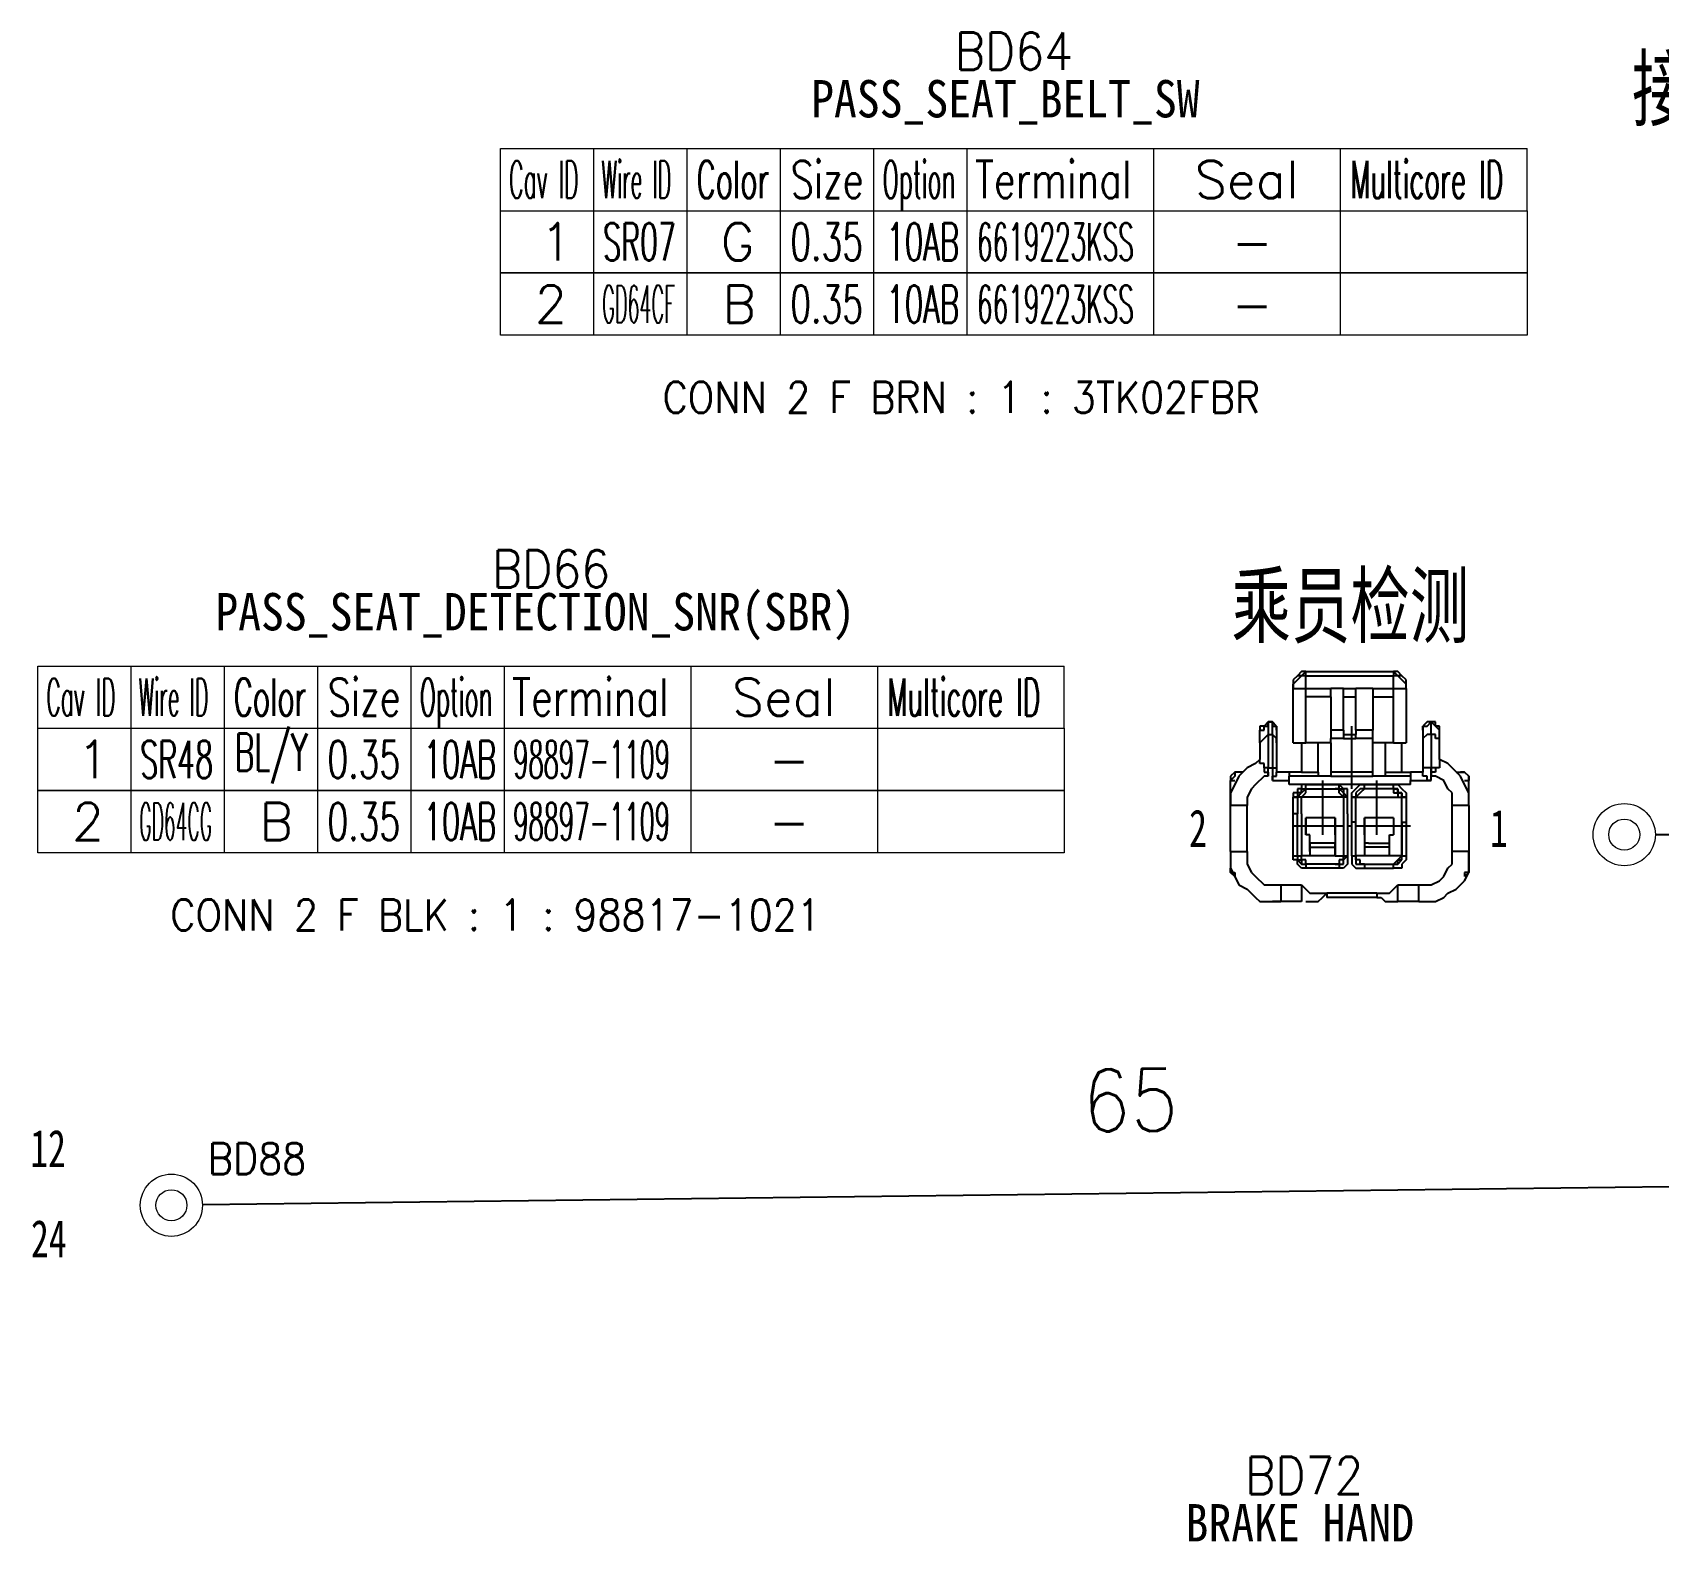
# Model space of a CAD drawing. Header units: inches. Extents: x 47316 to 59086, y 3141 to 11743.
# Drawn here: x 51182 to 51312.7, y 6086.2 to 6207.5 of the extents above; entities that cross this region are included whole.
import ezdxf

# ---------------------------------------------------------------- set-up
doc = ezdxf.new("R2010")
doc.units = ezdxf.units.IN
doc.header["$MEASUREMENT"] = 0
doc.layers.add('_BLACK_HOLE', color=7, linetype='Continuous')
doc.styles.add('MtX_FangSong_GB2312', font='')
doc.styles.get("Standard").update_dxf_attribs({"font": ''})
doc.styles.get('MtX_FangSong_GB2312').set_extended_font_data('FangSong_GB2312')
doc.styles.get('Standard').set_extended_font_data('SimSun')
doc.linetypes.add('_VeSys_Busbar', pattern='A,0.0001,-0.125,["=",Standard,S=0.35,R=0,X=-0.15,Y=-0.175],-0.125', length=0.2501)
doc.linetypes.add('_VH_OTCON', pattern='A,0.0001,[7,VeSys.shx,S=0.1,R=0,X=0,Y=0],-0.4,[7,VeSys.shx,S=0.1,R=0,X=0,Y=0],-0.4,["X",Standard,S=1,R=0,X=-0.5,Y=-0.5],-0.0001,[7,VeSys.shx,S=0.1,R=0,X=0,Y=0],-0.4', length=1.2002)

msp = doc.modelspace()

# ---------------------------------------------------------------- linework, layer by layer
at = {"color": 0, "linetype": 'Continuous', "lineweight": 15}
for p, q in [((51219.64, 6198.18), (51302.14, 6198.18)), ((51219.64, 6193.18), (51219.64, 6198.18)), ((51219.64, 6193.18), (51302.14, 6193.18)), ((51182.44, 6156.58), (51264.94, 6156.58)), ((51182.44, 6151.58), (51182.44, 6156.58)), ((51182.44, 6151.58), (51264.94, 6151.58))]:
    msp.add_line(p, q, dxfattribs=at)
at = {"color": 7, "linetype": 'Continuous', "lineweight": 15}
for p, q in [((51227.14, 6193.18), (51227.14, 6198.18)), ((51234.64, 6193.18), (51234.64, 6198.18)), ((51242.14, 6193.18), (51242.14, 6198.18)), ((51249.64, 6193.18), (51249.64, 6198.18)), ((51257.14, 6193.18), (51257.14, 6198.18)), ((51272.14, 6193.18), (51272.14, 6198.18)), ((51287.14, 6193.18), (51287.14, 6198.18)), ((51302.14, 6193.18), (51302.14, 6198.18)), ((51189.94, 6151.58), (51189.94, 6156.58)), ((51197.44, 6151.58), (51197.44, 6156.58)), ((51204.94, 6151.58), (51204.94, 6156.58)), ((51212.44, 6151.58), (51212.44, 6156.58)), ((51219.94, 6151.58), (51219.94, 6156.58)), ((51234.94, 6151.58), (51234.94, 6156.58)), ((51249.94, 6151.58), (51249.94, 6156.58)), ((51264.94, 6151.58), (51264.94, 6156.58))]:
    msp.add_line(p, q, dxfattribs=at)
at = {"color": 102, "linetype": 'Continuous', "lineweight": 15}
for p, q in [((51227.14, 6188.18), (51227.14, 6193.18)), ((51234.64, 6188.18), (51234.64, 6193.18)), ((51242.14, 6188.18), (51242.14, 6193.18)), ((51249.64, 6188.18), (51249.64, 6193.18)), ((51257.14, 6188.18), (51257.14, 6193.18)), ((51272.14, 6188.18), (51272.14, 6193.18)), ((51287.14, 6188.18), (51287.14, 6193.18)), ((51227.14, 6183.18), (51227.14, 6188.18)), ((51234.64, 6183.18), (51234.64, 6188.18)), ((51242.14, 6183.18), (51242.14, 6188.18)), ((51249.64, 6183.18), (51249.64, 6188.18)), ((51257.14, 6183.18), (51257.14, 6188.18)), ((51272.14, 6183.18), (51272.14, 6188.18)), ((51287.14, 6183.18), (51287.14, 6188.18)), ((51189.94, 6146.58), (51189.94, 6151.58)), ((51197.44, 6146.58), (51197.44, 6151.58)), ((51204.94, 6146.58), (51204.94, 6151.58)), ((51212.44, 6146.58), (51212.44, 6151.58)), ((51219.94, 6146.58), (51219.94, 6151.58)), ((51234.94, 6146.58), (51234.94, 6151.58)), ((51249.94, 6146.58), (51249.94, 6151.58)), ((51189.94, 6141.58), (51189.94, 6146.58)), ((51197.44, 6141.58), (51197.44, 6146.58)), ((51204.94, 6141.58), (51204.94, 6146.58)), ((51212.44, 6141.58), (51212.44, 6146.58)), ((51219.94, 6141.58), (51219.94, 6146.58)), ((51234.94, 6141.58), (51234.94, 6146.58)), ((51249.94, 6141.58), (51249.94, 6146.58))]:
    msp.add_line(p, q, dxfattribs=at)
at = {"color": 0, "linetype": '_VH_OTCON', "ltscale": 5}
msp.add_line((51312.44, 6143.03), (51367.44, 6143.03), dxfattribs=at)
at = {"color": 0, "linetype": 'Continuous', "lineweight": 15}
for points in [[(51219.64, 6188.18), (51219.64, 6193.18), (51302.14, 6193.18), (51302.14, 6188.18)], [(51219.64, 6183.18), (51219.64, 6188.18), (51302.14, 6188.18), (51302.14, 6183.18)], [(51182.44, 6146.58), (51182.44, 6151.58), (51264.94, 6151.58), (51264.94, 6146.58)], [(51182.44, 6141.58), (51182.44, 6146.58), (51264.94, 6146.58), (51264.94, 6141.58)]]:
    msp.add_lwpolyline(points, close=True, dxfattribs=at)
at = {"linetype": '_VH_OTCON', "ltscale": 5}
msp.add_lwpolyline([(51368.25, 6141.19), (51344.15, 6115.1), (51195.68, 6113.27)], dxfattribs=at)
at = {"color": 0, "linetype": 'Continuous', "lineweight": 15}
for centre, radius in [((51309.94, 6143.03), 2.5), ((51309.94, 6143.03), 1.25), ((51193.18, 6113.24), 2.5), ((51193.18, 6113.24), 1.25)]:
    msp.add_circle(centre, radius, dxfattribs=at)
at = {"layer": '_BLACK_HOLE', "color": 0, "linetype": 'Continuous', "lineweight": -3}
for p, q in [((51283.67, 6155.79), (51283.34, 6155.46)), ((51283.67, 6155.79), (51283.34, 6155.46)), ((51284.01, 6156.13), (51283.67, 6155.79)), ((51284.01, 6155.79), (51283.67, 6155.46)), ((51284.01, 6155.79), (51283.67, 6155.79)), ((51284.35, 6156.13), (51284.01, 6156.13)), ((51284.35, 6156.13), (51284.01, 6155.79)), ((51284.35, 6155.79), (51284.01, 6155.79)), ((51284.35, 6156.13), (51291.4, 6156.13)), ((51284.35, 6156.13), (51284.35, 6156.13)), ((51284.35, 6155.79), (51284.35, 6156.13)), ((51284.35, 6156.13), (51291.4, 6156.13)), ((51284.35, 6154.78), (51284.35, 6155.79)), ((51284.35, 6155.79), (51291.4, 6155.79)), ((51291.4, 6156.13), (51291.4, 6156.13)), ((51291.4, 6156.13), (51291.4, 6155.79)), ((51291.74, 6156.13), (51291.4, 6156.13)), ((51291.74, 6155.79), (51291.4, 6156.13)), ((51291.4, 6154.78), (51291.4, 6155.79)), ((51291.74, 6155.79), (51291.4, 6155.79)), ((51292.07, 6155.79), (51291.74, 6156.13)), ((51292.07, 6155.46), (51291.74, 6155.79)), ((51292.07, 6155.79), (51291.74, 6155.79)), ((51292.41, 6155.46), (51292.07, 6155.79)), ((51292.41, 6155.46), (51292.07, 6155.79)), ((51283.34, 6155.46), (51283.34, 6155.12)), ((51283.67, 6155.46), (51283.34, 6155.12)), ((51283.34, 6155.46), (51283.34, 6155.12)), ((51283.34, 6154.78), (51283.34, 6155.12)), ((51283.34, 6155.12), (51283.34, 6155.12)), ((51283.34, 6155.12), (51283.34, 6155.12)), ((51283.34, 6155.12), (51283.34, 6154.78)), ((51283.34, 6150.42), (51283.34, 6154.78)), ((51283.34, 6154.78), (51284.35, 6154.78)), ((51284.35, 6154.78), (51286.36, 6154.78)), ((51284.35, 6154.11), (51284.35, 6154.78)), ((51287.37, 6154.78), (51286.36, 6154.78)), ((51286.36, 6154.11), (51286.36, 6154.78)), ((51287.37, 6154.78), (51288.38, 6154.78)), ((51287.37, 6154.11), (51287.37, 6154.78)), ((51288.38, 6154.11), (51288.38, 6154.78)), ((51289.72, 6154.78), (51288.38, 6154.78)), ((51289.72, 6154.78), (51289.72, 6154.11)), ((51289.72, 6154.78), (51291.4, 6154.78)), ((51291.4, 6154.11), (51291.4, 6154.78)), ((51291.4, 6154.78), (51292.41, 6154.78)), ((51292.41, 6155.12), (51292.07, 6155.46)), ((51292.41, 6155.12), (51292.41, 6155.46)), ((51292.41, 6155.12), (51292.41, 6155.46)), ((51292.41, 6154.78), (51292.41, 6155.12)), ((51292.41, 6155.12), (51292.41, 6155.12)), ((51292.41, 6154.78), (51292.41, 6155.12)), ((51292.41, 6155.12), (51292.41, 6155.12)), ((51292.41, 6154.78), (51292.41, 6150.42)), ((51286.36, 6154.11), (51284.35, 6154.11)), ((51284.35, 6150.42), (51284.35, 6154.11)), ((51286.36, 6154.11), (51286.36, 6151.42)), ((51287.37, 6154.11), (51288.38, 6154.11)), ((51287.37, 6151.42), (51287.37, 6154.11)), ((51288.38, 6151.42), (51288.38, 6154.11)), ((51289.72, 6154.11), (51291.4, 6154.11)), ((51289.72, 6154.11), (51289.72, 6151.42)), ((51291.4, 6150.42), (51291.4, 6154.11)), ((51281.32, 6152.1), (51280.99, 6151.76)), ((51281.32, 6152.1), (51281.32, 6152.1)), ((51281.32, 6152.1), (51281.32, 6151.09)), ((51281.66, 6152.1), (51281.32, 6152.1)), ((51281.32, 6152.1), (51281.66, 6152.1)), ((51281.32, 6152.1), (51281.32, 6152.1)), ((51281.32, 6151.76), (51281.32, 6152.1)), ((51281.66, 6151.09), (51281.66, 6152.1)), ((51281.66, 6152.1), (51281.66, 6152.1)), ((51281.99, 6151.76), (51281.66, 6152.1)), ((51281.66, 6152.1), (51281.66, 6152.1)), ((51281.66, 6152.1), (51281.66, 6151.76)), ((51294.09, 6152.1), (51293.75, 6151.76)), ((51294.43, 6152.1), (51294.09, 6152.1)), ((51294.09, 6151.76), (51294.43, 6152.1)), ((51294.43, 6151.09), (51294.43, 6152.1)), ((51294.43, 6151.09), (51294.43, 6152.1)), ((51294.43, 6152.1), (51294.43, 6152.1)), ((51294.43, 6152.1), (51294.43, 6152.1)), ((51294.43, 6152.1), (51294.43, 6152.1)), ((51294.43, 6152.1), (51294.43, 6152.1)), ((51294.76, 6152.1), (51294.43, 6152.1)), ((51294.43, 6152.1), (51294.76, 6151.76)), ((51294.76, 6151.76), (51294.76, 6152.1)), ((51280.99, 6151.76), (51280.65, 6151.76)), ((51280.65, 6151.76), (51280.65, 6151.42)), ((51280.65, 6150.42), (51280.65, 6151.42)), ((51280.65, 6151.42), (51280.65, 6151.42)), ((51280.65, 6151.42), (51280.99, 6151.42)), ((51280.99, 6150.75), (51280.65, 6150.42)), ((51280.99, 6151.42), (51280.99, 6151.76)), ((51280.99, 6151.76), (51281.32, 6151.76)), ((51281.32, 6151.09), (51280.99, 6150.75)), ((51280.99, 6150.75), (51280.99, 6150.75)), ((51281.32, 6151.09), (51281.32, 6148.4)), ((51281.32, 6151.09), (51281.66, 6151.09)), ((51281.32, 6151.09), (51281.32, 6151.09)), ((51281.66, 6151.76), (51281.99, 6151.76)), ((51281.66, 6151.09), (51281.66, 6148.4)), ((51281.99, 6150.75), (51281.66, 6151.09)), ((51281.66, 6151.09), (51281.66, 6151.09)), ((51281.99, 6151.42), (51281.99, 6151.76)), ((51281.99, 6151.76), (51281.99, 6151.76)), ((51281.99, 6151.76), (51281.99, 6151.42)), ((51281.99, 6151.42), (51281.99, 6150.42)), ((51281.99, 6151.42), (51281.99, 6151.42)), ((51281.99, 6151.42), (51281.99, 6151.42)), ((51281.99, 6150.42), (51281.99, 6150.75)), ((51281.99, 6150.75), (51281.99, 6150.75)), ((51287.37, 6151.42), (51286.36, 6151.42)), ((51286.36, 6151.42), (51286.36, 6150.75)), ((51287.37, 6150.75), (51286.36, 6150.75)), ((51286.36, 6150.42), (51286.36, 6150.75)), ((51287.37, 6151.42), (51287.37, 6151.09)), ((51287.37, 6151.09), (51288.38, 6151.09)), ((51287.37, 6151.09), (51287.37, 6150.75)), ((51287.37, 6150.75), (51288.38, 6150.75)), ((51288.04, 6146.72), (51288.04, 6151.76)), ((51289.72, 6151.42), (51288.38, 6151.42)), ((51288.38, 6151.42), (51288.38, 6151.09)), ((51288.38, 6150.75), (51288.38, 6151.09)), ((51289.72, 6150.75), (51288.38, 6150.75)), ((51289.72, 6150.75), (51289.72, 6151.42)), ((51289.72, 6150.42), (51289.72, 6150.75)), ((51293.75, 6151.76), (51293.75, 6151.76)), ((51293.75, 6151.76), (51293.75, 6151.42)), ((51293.75, 6151.42), (51293.75, 6151.76)), ((51293.75, 6151.76), (51294.09, 6151.76)), ((51293.75, 6151.42), (51293.75, 6151.42)), ((51293.75, 6151.42), (51293.75, 6150.42)), ((51293.75, 6151.42), (51293.75, 6151.42)), ((51294.09, 6151.09), (51293.75, 6150.75)), ((51293.75, 6150.75), (51293.75, 6150.75)), ((51293.75, 6150.75), (51293.75, 6150.42)), ((51294.43, 6151.09), (51294.09, 6151.09)), ((51294.43, 6151.09), (51294.43, 6148.4)), ((51294.43, 6151.09), (51294.43, 6151.09)), ((51294.43, 6151.09), (51294.43, 6148.4)), ((51294.76, 6151.09), (51294.43, 6151.09)), ((51295.1, 6151.76), (51294.76, 6151.76)), ((51294.76, 6151.76), (51294.76, 6151.76)), ((51294.76, 6151.76), (51295.1, 6151.42)), ((51294.76, 6150.75), (51294.76, 6151.09)), ((51295.1, 6150.75), (51294.76, 6150.75)), ((51295.1, 6151.42), (51295.1, 6151.76)), ((51295.1, 6150.42), (51295.1, 6151.42)), ((51295.1, 6151.42), (51295.1, 6151.42)), ((51295.1, 6151.42), (51295.1, 6151.42)), ((51295.1, 6150.42), (51295.1, 6150.75)), ((51280.65, 6150.42), (51280.65, 6149.07)), ((51281.99, 6150.42), (51281.99, 6148.4)), ((51283.34, 6150.42), (51284.35, 6150.42)), ((51284.01, 6150.42), (51284.01, 6148.06)), ((51286.36, 6150.42), (51284.35, 6150.42)), ((51285.35, 6148.06), (51285.35, 6150.42)), ((51286.36, 6150.42), (51286.36, 6148.06)), ((51289.72, 6148.06), (51289.72, 6150.42)), ((51291.4, 6150.42), (51289.72, 6150.42)), ((51290.73, 6150.42), (51290.73, 6148.06)), ((51291.4, 6150.42), (51292.41, 6150.42)), ((51292.07, 6148.06), (51292.07, 6150.42)), ((51293.75, 6150.42), (51293.75, 6148.4)), ((51295.1, 6149.07), (51295.1, 6150.42)), ((51278.63, 6148.06), (51278.3, 6147.73)), ((51278.97, 6148.06), (51278.63, 6148.06)), ((51278.97, 6148.06), (51278.63, 6148.06)), ((51278.63, 6148.06), (51278.63, 6147.73)), ((51279.64, 6148.4), (51278.97, 6147.73)), ((51279.31, 6148.06), (51278.97, 6148.06)), ((51278.97, 6148.06), (51278.97, 6148.06)), ((51280.31, 6148.74), (51279.64, 6148.4)), ((51280.65, 6149.07), (51280.31, 6148.74)), ((51280.65, 6148.74), (51280.65, 6149.07)), ((51280.99, 6148.74), (51280.65, 6148.74)), ((51280.65, 6148.74), (51280.65, 6148.74)), ((51280.99, 6148.4), (51280.99, 6148.74)), ((51281.32, 6148.4), (51280.99, 6148.4)), ((51280.99, 6148.4), (51280.99, 6148.4)), ((51280.99, 6148.4), (51280.99, 6148.4)), ((51280.99, 6148.4), (51280.99, 6148.06)), ((51280.99, 6148.06), (51281.32, 6148.06)), ((51281.32, 6147.73), (51281.32, 6148.4)), ((51281.32, 6148.4), (51281.66, 6148.4)), ((51281.32, 6148.06), (51281.32, 6147.73)), ((51281.66, 6148.4), (51281.99, 6148.4)), ((51281.66, 6148.4), (51281.66, 6147.39)), ((51281.99, 6148.4), (51281.99, 6148.06)), ((51283, 6148.06), (51281.99, 6148.06)), ((51281.99, 6148.06), (51281.99, 6148.06)), ((51281.99, 6147.73), (51281.99, 6148.06)), ((51281.99, 6148.06), (51281.99, 6148.06)), ((51281.99, 6148.06), (51281.99, 6148.06)), ((51283, 6148.06), (51283, 6147.73)), ((51284.01, 6148.06), (51283, 6148.06)), ((51284.01, 6148.06), (51285.35, 6148.06)), ((51285.35, 6148.06), (51285.35, 6147.73)), ((51289.72, 6148.06), (51286.36, 6148.06)), ((51286.36, 6148.06), (51286.36, 6147.73)), ((51289.72, 6147.73), (51289.72, 6148.06)), ((51290.73, 6148.06), (51290.73, 6147.73)), ((51290.73, 6148.06), (51292.07, 6148.06)), ((51292.07, 6148.06), (51292.75, 6148.06)), ((51292.75, 6148.06), (51292.75, 6147.73)), ((51293.75, 6148.06), (51292.75, 6148.06)), ((51294.43, 6148.4), (51293.75, 6148.4)), ((51293.75, 6148.4), (51293.75, 6148.06)), ((51293.75, 6148.06), (51293.75, 6148.06)), ((51293.75, 6147.73), (51293.75, 6148.06)), ((51293.75, 6148.06), (51293.75, 6148.06)), ((51293.75, 6148.06), (51293.75, 6148.06)), ((51294.76, 6148.4), (51294.43, 6148.4)), ((51294.43, 6148.4), (51294.43, 6148.4)), ((51294.43, 6148.4), (51294.43, 6147.73)), ((51294.43, 6147.39), (51294.43, 6148.4)), ((51294.76, 6148.06), (51294.43, 6148.06)), ((51294.43, 6148.06), (51294.43, 6147.73)), ((51295.1, 6148.4), (51294.76, 6148.4)), ((51294.76, 6148.4), (51294.76, 6148.4)), ((51294.76, 6148.4), (51294.76, 6148.06)), ((51295.1, 6149.07), (51295.1, 6148.74)), ((51295.77, 6148.74), (51295.1, 6149.07)), ((51295.1, 6149.07), (51295.1, 6149.07)), ((51295.1, 6148.74), (51295.1, 6148.74)), ((51295.1, 6148.74), (51295.1, 6148.74)), ((51295.1, 6148.74), (51295.1, 6148.4)), ((51296.11, 6148.4), (51295.77, 6148.74)), ((51296.78, 6147.73), (51296.11, 6148.4)), ((51296.44, 6148.06), (51296.78, 6148.06)), ((51296.78, 6148.06), (51296.78, 6148.06)), ((51297.11, 6148.06), (51296.78, 6148.06)), ((51296.78, 6148.06), (51297.11, 6148.06)), ((51297.45, 6147.73), (51297.11, 6148.06)), ((51297.11, 6148.06), (51297.45, 6147.73)), ((51278.3, 6147.73), (51278.3, 6147.39)), ((51278.63, 6147.73), (51278.3, 6147.39)), ((51278.3, 6145.38), (51278.3, 6147.39)), ((51278.3, 6146.05), (51278.3, 6147.39)), ((51278.3, 6147.39), (51278.3, 6147.39)), ((51278.3, 6147.39), (51278.63, 6147.39)), ((51278.3, 6147.39), (51278.3, 6147.39)), ((51278.3, 6147.39), (51278.3, 6147.39)), ((51278.63, 6147.06), (51278.3, 6146.38)), ((51278.97, 6147.73), (51278.63, 6147.06)), ((51279.98, 6146.72), (51279.64, 6146.05)), ((51280.31, 6147.06), (51279.98, 6146.72)), ((51280.99, 6147.73), (51280.31, 6147.06)), ((51281.32, 6147.73), (51280.99, 6147.73)), ((51281.66, 6147.39), (51281.66, 6147.73)), ((51281.66, 6147.73), (51281.99, 6147.73)), ((51281.66, 6147.39), (51283, 6147.39)), ((51281.66, 6147.39), (51281.66, 6147.39)), ((51281.66, 6147.39), (51281.66, 6147.39)), ((51281.99, 6147.73), (51281.99, 6147.73)), ((51281.99, 6147.73), (51281.99, 6147.73)), ((51281.99, 6147.73), (51281.99, 6147.73)), ((51283, 6147.39), (51283, 6147.73)), ((51285.35, 6147.73), (51283, 6147.73)), ((51283, 6147.06), (51283, 6147.39)), ((51292.75, 6147.06), (51283, 6147.06)), ((51284.01, 6146.72), (51283.67, 6146.72)), ((51283.67, 6146.72), (51283.67, 6146.38)), ((51284.35, 6147.06), (51284.01, 6147.06)), ((51284.01, 6147.06), (51284.01, 6146.72)), ((51284.35, 6146.72), (51284.01, 6146.38)), ((51284.01, 6146.38), (51284.01, 6146.72)), ((51284.01, 6146.72), (51284.35, 6146.72)), ((51284.35, 6147.06), (51284.35, 6147.06)), ((51284.35, 6146.72), (51284.35, 6147.06)), ((51284.35, 6147.06), (51287.03, 6147.06)), ((51284.35, 6146.72), (51284.35, 6146.72)), ((51284.35, 6146.72), (51286.7, 6146.72)), ((51284.35, 6146.72), (51284.35, 6146.72)), ((51284.35, 6146.72), (51284.35, 6146.72)), ((51284.35, 6146.72), (51284.35, 6146.72)), ((51284.35, 6146.38), (51284.35, 6146.72)), ((51284.35, 6146.72), (51284.35, 6146.72)), ((51284.35, 6146.72), (51284.35, 6146.72)), ((51286.36, 6147.73), (51285.35, 6147.73)), ((51285.69, 6147.39), (51285.69, 6143.02)), ((51286.36, 6147.73), (51289.72, 6147.73)), ((51286.7, 6146.72), (51287.03, 6146.72)), ((51286.7, 6146.72), (51287.03, 6146.72)), ((51287.03, 6146.72), (51286.7, 6146.72)), ((51286.7, 6146.72), (51286.7, 6146.72)), ((51287.37, 6146.72), (51287.03, 6147.06)), ((51287.03, 6147.06), (51287.03, 6147.06)), ((51287.03, 6147.06), (51287.03, 6147.06)), ((51287.03, 6146.72), (51287.03, 6147.06)), ((51287.37, 6146.38), (51287.03, 6146.72)), ((51287.03, 6146.72), (51287.03, 6146.72)), ((51287.03, 6146.72), (51287.03, 6146.72)), ((51287.03, 6146.72), (51287.37, 6146.72)), ((51287.03, 6146.38), (51287.03, 6146.72)), ((51287.71, 6146.72), (51287.37, 6146.72)), ((51287.37, 6146.72), (51287.37, 6146.38)), ((51287.71, 6146.38), (51287.71, 6146.72)), ((51288.04, 6146.38), (51288.38, 6146.72)), ((51288.38, 6146.72), (51288.71, 6147.06)), ((51288.71, 6146.72), (51288.38, 6146.38)), ((51288.38, 6146.72), (51288.38, 6146.72)), ((51288.71, 6146.72), (51288.38, 6146.38)), ((51288.71, 6147.06), (51288.71, 6147.06)), ((51288.71, 6147.06), (51289.05, 6147.06)), ((51289.05, 6146.72), (51288.71, 6146.72)), ((51289.05, 6146.72), (51288.71, 6146.38)), ((51289.05, 6146.72), (51288.71, 6146.72)), ((51288.71, 6146.72), (51288.71, 6146.72)), ((51288.71, 6146.72), (51288.71, 6146.72)), ((51289.05, 6147.06), (51291.4, 6147.06)), ((51289.05, 6146.72), (51289.05, 6147.06)), ((51291.4, 6146.72), (51289.05, 6146.72)), ((51289.05, 6146.72), (51289.05, 6146.72)), ((51289.05, 6146.72), (51289.05, 6146.72)), ((51289.05, 6146.72), (51289.05, 6146.72)), ((51290.73, 6147.73), (51289.72, 6147.73)), ((51290.06, 6143.02), (51290.06, 6147.39)), ((51292.75, 6147.73), (51290.73, 6147.73)), ((51291.4, 6147.06), (51291.4, 6147.06)), ((51291.4, 6147.06), (51291.74, 6147.06)), ((51291.4, 6146.72), (51291.4, 6147.06)), ((51291.4, 6146.72), (51291.4, 6146.72)), ((51291.74, 6146.72), (51291.4, 6146.72)), ((51291.4, 6146.72), (51291.4, 6146.72)), ((51291.4, 6146.72), (51291.4, 6146.72)), ((51291.4, 6146.72), (51291.4, 6146.38)), ((51291.4, 6146.72), (51291.4, 6146.72)), ((51291.4, 6146.72), (51291.4, 6146.72)), ((51291.4, 6146.72), (51291.74, 6146.72)), ((51291.74, 6147.06), (51292.07, 6146.72)), ((51291.74, 6146.38), (51291.74, 6146.72)), ((51291.74, 6146.72), (51291.74, 6146.38)), ((51292.07, 6146.72), (51292.07, 6146.72)), ((51292.07, 6146.72), (51292.07, 6146.72)), ((51292.07, 6146.72), (51292.41, 6146.38)), ((51292.75, 6147.73), (51292.75, 6147.39)), ((51292.75, 6147.06), (51292.75, 6147.39)), ((51292.75, 6147.39), (51294.43, 6147.39)), ((51294.09, 6147.73), (51293.75, 6147.73)), ((51293.75, 6147.73), (51293.75, 6147.73)), ((51293.75, 6147.73), (51293.75, 6147.73)), ((51293.75, 6147.73), (51293.75, 6147.73)), ((51294.09, 6147.39), (51294.09, 6147.73)), ((51294.43, 6147.39), (51294.09, 6147.39)), ((51294.09, 6147.39), (51294.09, 6147.39)), ((51294.76, 6147.73), (51294.43, 6147.73)), ((51295.43, 6147.39), (51294.76, 6147.73)), ((51295.77, 6146.72), (51295.43, 6147.39)), ((51296.11, 6146.38), (51295.77, 6146.72)), ((51297.11, 6147.06), (51296.78, 6147.73)), ((51297.11, 6147.39), (51297.45, 6147.39)), ((51297.45, 6146.38), (51297.11, 6147.06)), ((51297.45, 6147.39), (51297.45, 6147.73)), ((51297.45, 6147.73), (51297.45, 6147.39)), ((51297.45, 6146.05), (51297.45, 6147.39)), ((51297.45, 6145.38), (51297.45, 6147.39)), ((51297.45, 6147.39), (51297.45, 6147.39)), ((51297.45, 6147.39), (51297.45, 6147.39)), ((51297.45, 6147.39), (51297.45, 6147.39)), ((51278.3, 6146.38), (51278.3, 6145.71)), ((51278.3, 6145.71), (51278.3, 6145.38)), ((51278.3, 6141.68), (51278.3, 6145.38)), ((51279.64, 6145.38), (51278.3, 6145.38)), ((51279.64, 6146.05), (51279.64, 6145.71)), ((51279.64, 6145.71), (51279.64, 6145.38)), ((51279.64, 6141.68), (51279.64, 6145.38)), ((51283.67, 6146.38), (51283.34, 6146.38)), ((51283.34, 6146.38), (51283.34, 6146.05)), ((51283.34, 6144.7), (51283.34, 6146.05)), ((51283.34, 6146.05), (51283.67, 6146.05)), ((51283.67, 6146.05), (51283.34, 6146.05)), ((51283.34, 6146.05), (51283.34, 6146.05)), ((51284.01, 6146.38), (51283.67, 6146.38)), ((51283.67, 6146.38), (51283.67, 6146.05)), ((51283.67, 6146.05), (51284.01, 6146.38)), ((51283.67, 6146.05), (51283.67, 6144.7)), ((51283.67, 6146.05), (51283.67, 6146.05)), ((51283.67, 6146.05), (51283.67, 6146.05)), ((51283.67, 6146.05), (51283.67, 6146.05)), ((51284.01, 6146.05), (51283.67, 6146.05)), ((51284.01, 6146.38), (51284.01, 6146.38)), ((51284.01, 6146.38), (51284.01, 6146.38)), ((51284.01, 6146.05), (51284.35, 6146.38)), ((51284.01, 6144.7), (51284.01, 6146.05)), ((51287.37, 6146.05), (51284.01, 6146.05)), ((51284.01, 6146.05), (51284.01, 6146.05)), ((51284.01, 6146.05), (51284.01, 6146.05)), ((51284.35, 6146.38), (51284.35, 6146.38)), ((51287.37, 6146.05), (51287.03, 6146.38)), ((51287.03, 6146.38), (51287.03, 6146.38)), ((51287.71, 6146.05), (51287.37, 6146.38)), ((51287.37, 6146.38), (51287.37, 6146.38)), ((51287.37, 6146.38), (51287.37, 6146.38)), ((51287.37, 6146.38), (51287.37, 6146.38)), ((51287.37, 6146.38), (51287.37, 6146.05)), ((51287.37, 6146.05), (51287.37, 6144.7)), ((51287.37, 6146.05), (51287.37, 6146.05)), ((51287.37, 6146.05), (51287.37, 6146.05)), ((51287.71, 6146.05), (51287.37, 6146.05)), ((51287.37, 6146.05), (51287.37, 6146.05)), ((51287.37, 6146.05), (51287.37, 6146.05)), ((51287.71, 6146.05), (51287.71, 6146.38)), ((51287.71, 6146.38), (51287.71, 6146.38)), ((51287.71, 6144.7), (51287.71, 6146.05)), ((51287.71, 6144.7), (51287.71, 6146.05)), ((51287.71, 6146.05), (51287.71, 6146.05)), ((51287.71, 6146.05), (51287.71, 6146.05)), ((51287.71, 6146.05), (51287.71, 6146.05)), ((51287.71, 6146.05), (51287.71, 6146.05)), ((51287.71, 6146.05), (51287.71, 6146.05)), ((51288.04, 6146.05), (51288.04, 6146.38)), ((51288.04, 6146.38), (51288.04, 6146.38)), ((51288.04, 6144.03), (51288.04, 6146.05)), ((51288.04, 6146.05), (51288.38, 6146.05)), ((51288.38, 6146.05), (51288.04, 6146.05)), ((51288.04, 6146.05), (51288.04, 6146.05)), ((51288.38, 6146.38), (51288.38, 6146.38)), ((51288.38, 6146.38), (51288.38, 6146.05)), ((51288.71, 6146.38), (51288.38, 6146.05)), ((51288.38, 6146.38), (51288.38, 6146.38)), ((51288.38, 6146.38), (51288.38, 6146.38)), ((51288.38, 6146.38), (51288.38, 6146.05)), ((51288.38, 6144.7), (51288.38, 6146.05)), ((51288.38, 6144.03), (51288.38, 6146.05)), ((51288.38, 6146.05), (51292.07, 6146.05)), ((51288.38, 6146.05), (51288.38, 6146.05)), ((51288.38, 6146.05), (51288.38, 6146.05)), ((51288.38, 6146.05), (51288.38, 6146.05)), ((51288.38, 6146.05), (51288.38, 6146.05)), ((51288.38, 6146.05), (51288.38, 6146.05)), ((51288.38, 6146.05), (51288.38, 6146.05)), ((51288.71, 6146.38), (51288.71, 6146.38)), ((51291.4, 6146.38), (51291.74, 6146.38)), ((51292.07, 6146.38), (51291.74, 6146.38)), ((51291.74, 6146.38), (51291.74, 6146.05)), ((51291.74, 6146.38), (51291.74, 6146.38)), ((51291.74, 6146.38), (51292.07, 6146.38)), ((51291.74, 6146.05), (51292.07, 6146.05)), ((51292.07, 6146.05), (51292.07, 6146.38)), ((51292.07, 6146.38), (51292.07, 6146.05)), ((51292.07, 6144.03), (51292.07, 6146.05)), ((51292.07, 6144.7), (51292.07, 6146.05)), ((51292.07, 6146.05), (51292.07, 6146.05)), ((51292.07, 6146.05), (51292.07, 6146.05)), ((51292.07, 6146.05), (51292.07, 6146.05)), ((51292.41, 6146.05), (51292.07, 6146.05)), ((51292.07, 6146.05), (51292.41, 6146.05)), ((51292.07, 6146.05), (51292.07, 6146.05)), ((51292.07, 6146.05), (51292.07, 6146.05)), ((51292.41, 6146.38), (51292.41, 6146.05)), ((51292.41, 6146.05), (51292.41, 6144.03)), ((51292.41, 6146.05), (51292.41, 6146.05)), ((51292.41, 6146.05), (51292.41, 6146.05)), ((51296.11, 6145.71), (51296.11, 6146.38)), ((51296.11, 6145.38), (51296.11, 6145.71)), ((51296.11, 6141.68), (51296.11, 6145.38)), ((51297.45, 6145.38), (51296.11, 6145.38)), ((51297.45, 6146.05), (51297.45, 6146.38)), ((51297.45, 6145.38), (51297.45, 6146.05)), ((51297.45, 6145.38), (51297.45, 6141.68)), ((51278.3, 6145.04), (51278.3, 6145.04)), ((51278.3, 6145.04), (51278.3, 6145.04)), ((51283.67, 6144.7), (51283.34, 6144.7)), ((51283.34, 6142.69), (51283.34, 6144.7)), ((51283.67, 6141.34), (51283.67, 6144.7)), ((51284.01, 6144.7), (51284.01, 6141.34)), ((51284.35, 6143.02), (51284.35, 6144.37)), ((51286.7, 6144.37), (51284.35, 6144.37)), ((51284.35, 6144.37), (51284.35, 6143.02)), ((51286.7, 6144.37), (51286.7, 6143.02)), ((51286.7, 6143.02), (51286.7, 6144.37)), ((51287.37, 6144.7), (51287.37, 6141.34)), ((51287.71, 6144.7), (51287.71, 6141.34)), ((51287.71, 6144.7), (51287.71, 6141.34)), ((51287.71, 6144.7), (51287.71, 6144.7)), ((51288.04, 6141.34), (51288.04, 6144.03)), ((51288.38, 6144.03), (51288.04, 6144.03)), ((51288.38, 6141.34), (51288.38, 6144.7)), ((51288.38, 6141.34), (51288.38, 6144.03)), ((51289.05, 6143.02), (51289.05, 6144.37)), ((51289.05, 6144.37), (51289.05, 6143.02)), ((51291.4, 6144.37), (51289.05, 6144.37)), ((51291.4, 6144.37), (51291.4, 6143.02)), ((51291.4, 6144.37), (51291.4, 6143.02)), ((51292.07, 6144.37), (51292.07, 6144.7)), ((51292.07, 6141.34), (51292.07, 6144.37)), ((51292.07, 6144.03), (51292.07, 6141.34)), ((51292.07, 6144.03), (51292.41, 6144.03)), ((51292.41, 6144.03), (51292.41, 6141.34)), ((51287.37, 6143.7), (51283.34, 6143.7)), ((51283.34, 6141.34), (51283.34, 6142.69)), ((51284.68, 6143.02), (51284.35, 6143.02)), ((51284.68, 6141.68), (51284.68, 6143.02)), ((51286.7, 6143.02), (51286.7, 6143.02)), ((51286.7, 6143.02), (51286.7, 6141.34)), ((51288.04, 6143.7), (51287.71, 6143.7)), ((51292.75, 6143.7), (51288.38, 6143.7)), ((51289.05, 6143.02), (51289.05, 6143.02)), ((51289.05, 6143.02), (51289.05, 6141.68)), ((51291.07, 6143.02), (51291.4, 6143.02)), ((51291.07, 6141.34), (51291.07, 6143.02)), ((51278.3, 6141.68), (51278.3, 6140.34)), ((51278.3, 6141.68), (51279.64, 6141.68)), ((51278.3, 6141.68), (51278.3, 6141.01)), ((51279.64, 6141.68), (51279.64, 6141.01)), ((51286.7, 6142.35), (51284.68, 6142.35)), ((51284.68, 6142.35), (51284.68, 6142.35)), ((51284.68, 6142.35), (51284.68, 6142.02)), ((51284.68, 6142.02), (51284.68, 6141.34)), ((51284.68, 6142.02), (51286.7, 6142.02)), ((51286.7, 6142.02), (51286.7, 6142.35)), ((51286.7, 6142.35), (51286.7, 6142.35)), ((51286.7, 6141.34), (51286.7, 6142.02)), ((51289.39, 6142.35), (51289.05, 6142.35)), ((51289.05, 6142.35), (51289.05, 6142.02)), ((51289.05, 6142.02), (51289.05, 6141.34)), ((51291.07, 6142.02), (51289.05, 6142.02)), ((51289.39, 6142.35), (51291.07, 6142.35)), ((51291.07, 6142.02), (51291.07, 6142.35)), ((51291.07, 6142.35), (51291.07, 6142.35)), ((51291.07, 6141.34), (51291.07, 6142.02)), ((51297.45, 6141.68), (51296.11, 6141.68)), ((51296.11, 6141.34), (51296.11, 6141.68)), ((51297.45, 6141.68), (51297.45, 6140.34)), ((51297.45, 6141.01), (51297.45, 6141.68)), ((51278.3, 6141.01), (51278.3, 6140.34)), ((51278.3, 6140.67), (51278.3, 6140.34)), ((51278.3, 6140.34), (51278.63, 6139.66)), ((51278.3, 6140.34), (51278.3, 6140.34)), ((51278.3, 6140), (51278.3, 6140.34)), ((51278.3, 6140.34), (51278.3, 6140.34)), ((51278.3, 6140.34), (51278.3, 6140.34)), ((51278.3, 6140.34), (51278.3, 6140.34)), ((51278.3, 6140.34), (51278.3, 6140)), ((51278.3, 6140.34), (51278.3, 6140.34)), ((51279.64, 6141.01), (51279.64, 6140.67)), ((51279.64, 6140.67), (51279.98, 6140)), ((51283.34, 6141.01), (51283.34, 6141.34)), ((51283.34, 6141.34), (51283.67, 6141.34)), ((51283.67, 6141.01), (51283.34, 6141.01)), ((51283.67, 6141.34), (51283.67, 6141.01)), ((51283.67, 6141.34), (51283.67, 6141.01)), ((51283.67, 6141.34), (51283.67, 6141.34)), ((51283.67, 6141.34), (51284.01, 6141.34)), ((51283.67, 6141.01), (51284.01, 6140.67)), ((51283.67, 6141.01), (51284.01, 6141.01)), ((51283.67, 6140.67), (51283.67, 6141.01)), ((51284.01, 6140.34), (51283.67, 6140.67)), ((51284.68, 6141.34), (51284.01, 6141.34)), ((51284.01, 6141.34), (51284.01, 6141.34)), ((51284.01, 6141.01), (51284.01, 6141.34)), ((51284.01, 6141.01), (51284.01, 6141.01)), ((51284.01, 6141.01), (51284.01, 6140.67)), ((51284.35, 6141.01), (51284.01, 6141.01)), ((51284.01, 6141.01), (51284.01, 6141.01)), ((51284.01, 6140.67), (51284.35, 6140.67)), ((51284.01, 6140.67), (51284.01, 6140.67)), ((51284.01, 6140.67), (51284.35, 6140.67)), ((51284.35, 6140.34), (51284.01, 6140.34)), ((51284.01, 6140.34), (51284.01, 6140.34)), ((51284.35, 6140.67), (51284.35, 6141.01)), ((51284.35, 6140.67), (51284.35, 6140.67)), ((51284.35, 6140.67), (51284.35, 6140.67)), ((51284.35, 6140.67), (51284.35, 6140.67)), ((51286.7, 6140.67), (51284.35, 6140.67)), ((51284.35, 6140.67), (51284.35, 6140.67)), ((51284.35, 6140.67), (51284.35, 6140.67)), ((51284.35, 6140.67), (51284.35, 6140.67)), ((51284.35, 6140.67), (51284.35, 6140.67)), ((51284.35, 6140.67), (51284.35, 6140.67)), ((51284.35, 6140.67), (51284.35, 6140.67)), ((51284.35, 6140.67), (51284.35, 6140.67)), ((51284.35, 6140.67), (51284.35, 6140.67)), ((51284.35, 6140.67), (51284.35, 6140.34)), ((51287.03, 6140.34), (51284.35, 6140.34)), ((51286.7, 6141.34), (51284.68, 6141.34)), ((51286.7, 6141.34), (51287.37, 6141.34)), ((51286.7, 6141.34), (51286.7, 6141.34)), ((51286.7, 6140.67), (51287.03, 6140.67)), ((51287.03, 6140.67), (51286.7, 6140.67)), ((51287.03, 6140.67), (51286.7, 6140.67)), ((51286.7, 6140.67), (51286.7, 6140.67)), ((51287.37, 6141.01), (51287.03, 6141.01)), ((51287.03, 6141.01), (51287.03, 6141.01)), ((51287.03, 6141.01), (51287.03, 6140.67)), ((51287.03, 6140.67), (51287.03, 6140.67)), ((51287.03, 6140.67), (51287.37, 6140.67)), ((51287.03, 6140.67), (51287.03, 6140.67)), ((51287.03, 6140.67), (51287.37, 6140.67)), ((51287.03, 6140.67), (51287.03, 6140.34)), ((51287.03, 6140.67), (51287.03, 6140.67)), ((51287.03, 6140.67), (51287.03, 6140.67)), ((51287.03, 6140.67), (51287.03, 6140.67)), ((51287.03, 6140.67), (51287.03, 6140.67)), ((51287.03, 6140.67), (51287.03, 6140.67)), ((51287.37, 6140.34), (51287.03, 6140.34)), ((51287.03, 6140.34), (51287.03, 6140.34)), ((51287.37, 6141.01), (51287.71, 6141.34)), ((51287.37, 6141.01), (51287.37, 6141.34)), ((51287.37, 6141.34), (51287.37, 6141.34)), ((51287.37, 6141.34), (51287.37, 6141.34)), ((51287.37, 6141.34), (51287.37, 6141.01)), ((51287.37, 6141.34), (51287.71, 6141.34)), ((51287.37, 6140.67), (51287.37, 6141.01)), ((51287.37, 6140.67), (51287.37, 6141.01)), ((51287.37, 6141.01), (51287.37, 6141.01)), ((51287.37, 6141.01), (51287.37, 6141.01)), ((51287.37, 6140.67), (51287.37, 6140.67)), ((51287.71, 6140.67), (51287.37, 6140.34)), ((51287.71, 6141.34), (51287.71, 6141.34)), ((51287.71, 6141.34), (51287.71, 6141.01)), ((51287.71, 6141.01), (51287.71, 6141.01)), ((51287.71, 6141.01), (51287.71, 6140.67)), ((51287.71, 6140.67), (51287.71, 6140.67)), ((51288.04, 6141.34), (51288.04, 6141.01)), ((51288.04, 6141.34), (51288.38, 6141.34)), ((51288.04, 6141.01), (51288.04, 6140.67)), ((51288.04, 6140.67), (51288.38, 6140.34)), ((51289.05, 6141.34), (51288.38, 6141.34)), ((51288.38, 6141.34), (51288.38, 6141.01)), ((51288.38, 6141.34), (51288.38, 6141.34)), ((51288.38, 6141.34), (51288.38, 6141.34)), ((51288.38, 6141.34), (51288.38, 6141.34)), ((51288.38, 6141.01), (51288.38, 6141.34)), ((51288.38, 6141.34), (51288.38, 6141.01)), ((51288.38, 6141.01), (51288.38, 6140.67)), ((51288.71, 6141.01), (51288.38, 6141.01)), ((51288.38, 6141.01), (51288.38, 6141.01)), ((51288.38, 6141.01), (51288.38, 6141.01)), ((51288.38, 6141.01), (51288.38, 6140.67)), ((51288.38, 6140.67), (51288.71, 6140.67)), ((51288.38, 6140.67), (51288.71, 6140.67)), ((51288.38, 6140.34), (51288.71, 6140.34)), ((51288.71, 6140.67), (51288.71, 6141.01)), ((51288.71, 6141.01), (51288.71, 6141.01)), ((51288.71, 6140.67), (51289.05, 6140.67)), ((51289.05, 6140.67), (51288.71, 6140.67)), ((51288.71, 6140.67), (51288.71, 6140.67)), ((51288.71, 6140.67), (51288.71, 6140.67)), ((51288.71, 6140.67), (51288.71, 6140.67)), ((51288.71, 6140.67), (51288.71, 6140.67)), ((51288.71, 6140.67), (51289.05, 6140.67)), ((51288.71, 6140.34), (51289.05, 6140.34)), ((51291.07, 6141.34), (51289.05, 6141.34)), ((51289.05, 6140.67), (51291.4, 6140.67)), ((51289.05, 6140.67), (51289.05, 6140.67)), ((51289.05, 6140.67), (51289.05, 6140.67)), ((51289.05, 6140.67), (51289.05, 6140.67)), ((51289.05, 6140.67), (51289.05, 6140.67)), ((51289.05, 6140.67), (51289.05, 6140.67)), ((51289.05, 6140.67), (51289.05, 6140.34)), ((51289.05, 6140.34), (51291.4, 6140.34)), ((51292.07, 6141.34), (51291.07, 6141.34)), ((51291.07, 6141.34), (51291.07, 6141.34)), ((51291.74, 6141.01), (51291.4, 6140.67)), ((51291.4, 6140.67), (51291.74, 6140.67)), ((51291.4, 6140.67), (51291.4, 6140.67)), ((51291.4, 6140.67), (51291.4, 6140.67)), ((51291.4, 6140.67), (51291.74, 6140.67)), ((51291.4, 6140.67), (51291.4, 6140.67)), ((51291.4, 6140.34), (51291.4, 6140.67)), ((51291.4, 6140.67), (51291.4, 6140.67)), ((51291.4, 6140.67), (51291.4, 6140.67)), ((51291.4, 6140.67), (51291.4, 6140.67)), ((51291.4, 6140.67), (51291.4, 6140.67)), ((51291.4, 6140.67), (51291.4, 6140.67)), ((51291.4, 6140.67), (51291.4, 6140.67)), ((51291.74, 6140.34), (51291.4, 6140.34)), ((51292.07, 6141.34), (51291.74, 6141.01)), ((51291.74, 6140.67), (51292.07, 6141.01)), ((51291.74, 6140.67), (51291.74, 6141.01)), ((51291.74, 6141.01), (51292.07, 6141.01)), ((51291.74, 6141.01), (51291.74, 6141.01)), ((51291.74, 6141.01), (51291.74, 6141.01)), ((51291.74, 6140.67), (51291.74, 6140.67)), ((51291.74, 6140.67), (51291.74, 6140.67)), ((51292.07, 6140.34), (51291.74, 6140.34)), ((51292.07, 6141.01), (51292.07, 6141.34)), ((51292.07, 6141.01), (51292.07, 6141.34)), ((51292.07, 6141.34), (51292.07, 6141.34)), ((51292.07, 6141.34), (51292.41, 6141.34)), ((51292.07, 6141.34), (51292.07, 6141.34)), ((51292.07, 6141.34), (51292.07, 6141.34)), ((51292.07, 6141.01), (51292.07, 6141.01)), ((51292.41, 6141.01), (51292.07, 6140.67)), ((51292.07, 6140.67), (51292.07, 6140.67)), ((51292.07, 6140.67), (51292.07, 6140.34)), ((51292.41, 6141.34), (51292.41, 6141.01)), ((51292.41, 6141.01), (51292.41, 6141.01)), ((51295.43, 6139.66), (51295.77, 6140.34)), ((51295.77, 6140.34), (51296.11, 6140.67)), ((51296.11, 6140.67), (51296.11, 6141.34)), ((51297.45, 6140.67), (51297.45, 6141.01)), ((51297.45, 6140.67), (51297.45, 6140.34)), ((51297.45, 6140), (51297.45, 6140.67)), ((51297.45, 6140.34), (51297.45, 6140.34)), ((51297.45, 6140.34), (51297.45, 6140)), ((51297.45, 6140.34), (51297.45, 6140.34)), ((51297.45, 6140.34), (51297.45, 6140.34)), ((51297.45, 6140.34), (51297.45, 6140)), ((51278.63, 6139.66), (51278.3, 6140)), ((51278.3, 6140), (51278.3, 6140)), ((51278.3, 6140), (51278.3, 6140)), ((51278.3, 6140), (51278.3, 6140)), ((51278.3, 6140), (51278.3, 6140)), ((51278.3, 6140), (51278.63, 6140)), ((51278.63, 6140), (51278.63, 6140)), ((51278.63, 6140), (51278.63, 6139.66)), ((51278.63, 6139.66), (51278.97, 6138.99)), ((51278.63, 6139.66), (51278.63, 6139.66)), ((51278.97, 6138.99), (51279.64, 6138.66)), ((51279.98, 6140), (51280.31, 6139.66)), ((51280.31, 6139.66), (51280.99, 6138.99)), ((51280.99, 6138.99), (51281.32, 6138.99)), ((51281.32, 6138.99), (51281.99, 6138.99)), ((51281.99, 6138.99), (51282.33, 6138.99)), ((51282.33, 6138.99), (51284.01, 6138.99)), ((51282.33, 6138.99), (51282.33, 6137.65)), ((51284.01, 6138.99), (51284.01, 6137.65)), ((51284.01, 6138.99), (51284.35, 6138.66)), ((51291.4, 6138.66), (51291.74, 6138.99)), ((51291.74, 6138.99), (51293.42, 6138.99)), ((51291.74, 6137.65), (51291.74, 6138.99)), ((51293.42, 6137.65), (51293.42, 6138.99)), ((51293.42, 6138.99), (51294.09, 6138.99)), ((51294.09, 6138.99), (51294.43, 6138.99)), ((51294.43, 6138.99), (51295.1, 6139.33)), ((51295.1, 6139.33), (51295.43, 6139.66)), ((51296.44, 6138.66), (51297.11, 6139.33)), ((51297.11, 6139.33), (51297.45, 6140)), ((51297.45, 6140), (51297.11, 6140)), ((51297.11, 6140), (51297.11, 6139.66)), ((51297.45, 6140), (51297.11, 6139.66)), ((51297.11, 6139.66), (51297.11, 6139.66)), ((51297.45, 6140), (51297.45, 6140)), ((51297.45, 6140), (51297.45, 6140)), ((51297.45, 6140), (51297.45, 6140)), ((51297.45, 6140), (51297.45, 6140)), ((51297.45, 6140), (51297.45, 6140)), ((51279.64, 6138.66), (51280.31, 6137.98)), ((51280.31, 6137.98), (51280.65, 6137.65)), ((51280.65, 6137.65), (51281.32, 6137.65)), ((51281.32, 6137.65), (51281.99, 6137.65)), ((51282.33, 6137.65), (51281.66, 6137.65)), ((51281.66, 6137.65), (51281.66, 6137.65)), ((51281.99, 6137.65), (51282.33, 6137.65)), ((51284.01, 6137.65), (51282.33, 6137.65)), ((51284.01, 6137.65), (51284.01, 6137.65)), ((51284.01, 6137.65), (51284.01, 6137.65)), ((51284.35, 6138.66), (51284.35, 6138.66)), ((51284.35, 6138.66), (51284.68, 6138.32)), ((51284.35, 6137.65), (51284.68, 6137.65)), ((51284.68, 6138.32), (51285.02, 6138.32)), ((51284.68, 6137.65), (51285.35, 6137.65)), ((51285.02, 6138.32), (51285.35, 6138.32)), ((51285.35, 6138.32), (51285.69, 6138.32)), ((51285.35, 6137.65), (51285.69, 6137.98)), ((51285.69, 6137.98), (51286.03, 6138.32)), ((51285.69, 6138.32), (51285.69, 6138.32)), ((51285.69, 6138.32), (51286.03, 6138.32)), ((51286.03, 6138.32), (51286.03, 6137.98)), ((51286.03, 6138.32), (51286.03, 6138.32)), ((51290.06, 6138.32), (51286.03, 6138.32)), ((51290.06, 6137.98), (51286.03, 6137.98)), ((51290.06, 6138.32), (51290.06, 6138.32)), ((51290.06, 6138.32), (51290.06, 6137.98)), ((51290.06, 6138.32), (51290.06, 6138.32)), ((51290.06, 6138.32), (51290.39, 6138.32)), ((51290.06, 6137.98), (51290.39, 6137.98)), ((51290.39, 6138.32), (51291.07, 6138.32)), ((51290.39, 6137.98), (51290.73, 6137.65)), ((51290.73, 6137.65), (51291.4, 6137.65)), ((51291.07, 6138.32), (51291.4, 6138.66)), ((51291.07, 6138.32), (51291.07, 6138.32)), ((51291.4, 6138.66), (51291.4, 6138.66)), ((51291.4, 6137.65), (51291.74, 6137.65)), ((51293.42, 6137.65), (51291.74, 6137.65)), ((51291.74, 6137.65), (51291.74, 6137.65)), ((51291.74, 6137.65), (51291.74, 6137.65)), ((51293.42, 6137.65), (51294.09, 6137.65)), ((51294.09, 6137.65), (51294.76, 6137.65)), ((51294.76, 6137.65), (51295.43, 6137.98)), ((51295.43, 6137.98), (51295.77, 6138.32)), ((51295.77, 6138.32), (51296.44, 6138.66))]:
    msp.add_line(p, q, dxfattribs=at)

# ---------------------------------------------------------------- texts
at = {"color": 0, "style": 'MtX_FangSong_GB2312', "width": 0.7}
for s, p in [('接安全带提醒', (51310.56, 6200.51)), ('乘员检测', (51278.38, 6158.96))]:
    msp.add_text(s, height=5, dxfattribs=at).set_placement(p)
at = {"color": 0, "linetype": 'ByBlock', "style": 'MtX_FangSong_GB2312', "width": 0.7}
for s, p in [('12', (51181.84, 6116.31)), ('24', (51181.9, 6109.06))]:
    msp.add_text(s, height=3, dxfattribs=at).set_placement(p)
at = {"color": 6, "linetype": 'Continuous', "lineweight": 20, "char_height": 3, "attachment_point": 1}
for s, insert, width in [('\\Fromans.shx;\\W0.9000000000;\\T1.0000000000;\\o\\lBD64', (51256.14, 6207.5), 10.5429), ('\\f黑体|b0|i0|c1|p0;\\W0.9000000000;\\T1.0000000000;\\o\\lPASS_SEAT_BELT_SW', (51244.59, 6203.68), 33.0067), ('\\Fromans.shx;\\W0.9000000000;\\T1.0000000000;\\o\\lBD66', (51218.94, 6165.89), 10.5429), ('\\f黑体|b0|i0|c1|p0;\\W0.9000000000;\\T1.0000000000;\\o\\lPASS_SEAT_DETECTION_SNR(SBR)', (51196.71, 6162.45), 54.364), ('\\Fromans.shx;\\W0.9000000000;\\T1.0000000000;\\o\\lBD72', (51279.47, 6093.03), 10.5429), ('\\f黑体|b0|i0|c1|p0;\\W0.9000000000;\\T1.0000000000;\\o\\lBRAKE HAND', (51274.68, 6089.22), 19.4157)]:
    msp.add_mtext(s, dxfattribs=dict(at, insert=insert, width=width))
at = {"color": 7, "linetype": 'Continuous', "lineweight": 15, "char_height": 3, "attachment_point": 1}
for s, insert, width in [('\\Fromans.shx;\\W0.4292452830;\\T1.0000000000;\\o\\lCav ID', (51220.33, 6197.18), 6.5), ('\\Fromans.shx;\\W0.4026548673;\\T1.0000000000;\\o\\lWire ID', (51227.76, 6197.18), 6.5), ('\\Fromans.shx;\\W0.5687500000;\\T1.0000000000;\\o\\lColor', (51235.39, 6197.18), 6.5), ('\\Fromans.shx;\\W0.7222222222;\\T1.0000000000;\\o\\lSize', (51242.95, 6197.18), 6.5), ('\\Fromans.shx;\\W0.4595959596;\\T1.0000000000;\\o\\lOption', (51250.34, 6197.18), 6.5), ('\\Fromans.shx;\\W0.7480916031;\\T1.0000000000;\\o\\lTerminal', (51257.75, 6197.18), 14), ('\\Fromans.shx;\\W1.0000000000;\\T1.0000000000;\\o\\lSeal', (51275.43, 6197.18), 9.2857), ('\\Fromans.shx;\\W0.5185185185;\\T1.0000000000;\\o\\lMulticore ID', (51287.94, 6197.18), 14), ('\\Fromans.shx;\\W1.0000000000;\\T1.0000000000;\\o\\l1', (51222.82, 6192.18), 2.8571), ('\\Fromans.shx;\\W1.0000000000;\\T1.0000000000;\\o\\l2', (51222.39, 6187.18), 2.8571), ('\\Fromans.shx;\\W0.4292452830;\\T1.0000000000;\\o\\lCav ID', (51183.13, 6155.58), 6.5), ('\\Fromans.shx;\\W0.4026548673;\\T1.0000000000;\\o\\lWire ID', (51190.56, 6155.58), 6.5), ('\\Fromans.shx;\\W0.5687500000;\\T1.0000000000;\\o\\lColor', (51198.19, 6155.58), 6.5), ('\\Fromans.shx;\\W0.7222222222;\\T1.0000000000;\\o\\lSize', (51205.75, 6155.58), 6.5), ('\\Fromans.shx;\\W0.4595959596;\\T1.0000000000;\\o\\lOption', (51213.14, 6155.58), 6.5), ('\\Fromans.shx;\\W0.7480916031;\\T1.0000000000;\\o\\lTerminal', (51220.55, 6155.58), 14), ('\\Fromans.shx;\\W1.0000000000;\\T1.0000000000;\\o\\lSeal', (51238.23, 6155.58), 9.2857), ('\\Fromans.shx;\\W0.5185185185;\\T1.0000000000;\\o\\lMulticore ID', (51250.74, 6155.58), 14), ('\\Fromans.shx;\\W1.0000000000;\\T1.0000000000;\\o\\l1', (51185.62, 6150.58), 2.8571), ('\\Fromans.shx;\\W1.0000000000;\\T1.0000000000;\\o\\l2', (51185.19, 6145.58), 2.8571)]:
    msp.add_mtext(s, dxfattribs=dict(at, insert=insert, width=width))
at = {"color": 21, "linetype": 'Continuous', "lineweight": 15, "attachment_point": 1}
for s, insert, char_height, width in [('\\Fromans.shx;\\W0.5617283951;\\T1.0000000000;\\o\\lSR07', (51227.88, 6192.18), 3, 6.5), ('\\Fromans.shx;\\W0.6500000000;\\T1.0000000000;\\o\\l0.35', (51242.92, 6192.18), 3, 6.5), ('\\Fromans.shx;\\W0.4875621891;\\T1.0000000000;\\o\\l6619223KSS', (51257.92, 6192.18), 3, 14), ('\\Fromans.shx;\\W0.3760330579;\\T1.0000000000;\\o\\lGD64CF', (51227.8, 6187.18), 3, 6.5), ('\\Fromans.shx;\\W0.6500000000;\\T1.0000000000;\\o\\l0.35', (51242.92, 6187.18), 3, 6.5), ('\\Fromans.shx;\\W0.4875621891;\\T1.0000000000;\\o\\l6619223KSS', (51257.92, 6187.18), 3, 14), ('\\Fromans.shx;\\W0.5617283951;\\T1.0000000000;\\o\\lSR48', (51190.68, 6150.58), 3, 6.5), ('\\Fromans.shx;\\W0.6500000000;\\T1.0000000000;\\o\\l0.35', (51205.72, 6150.58), 3, 6.5), ('\\Fromans.shx;\\W0.4757281553;\\T1.0000000000;\\o\\l98897-1109', (51220.65, 6150.58), 3, 14), ('\\Fromans.shx;\\W0.3669354839;\\T1.0000000000;\\o\\lGD64CG', (51190.6, 6145.58), 3, 6.5), ('\\Fromans.shx;\\W0.6500000000;\\T1.0000000000;\\o\\l0.35', (51205.72, 6145.58), 3, 6.5), ('\\Fromans.shx;\\W0.4757281553;\\T1.0000000000;\\o\\l98897-1109', (51220.65, 6145.58), 3, 14), ('\\Fromans.shx;\\W0.9000000000;\\T1.0000000000;\\o\\lBD88', (51196.11, 6118.24), 2.5, 8.7857)]:
    msp.add_mtext(s, dxfattribs=dict(at, insert=insert, char_height=char_height, width=width))
at = {"color": 140, "linetype": 'Continuous', "lineweight": 15, "char_height": 3, "attachment_point": 1}
for s, insert, width in [('\\Fromans.shx;\\W1.0000000000;\\T1.0000000000;\\o\\lG', (51237.32, 6192.18), 3), ('\\Fromans.shx;\\W0.5759493671;\\T1.0000000000;\\o\\l10AB', (51250.64, 6192.18), 6.5), ('\\Fromans.shx;\\W1.0000000000;\\T1.0000000000;\\o\\l-', (51278.36, 6192.18), 3.7143), ('\\Fromans.shx;\\W1.0000000000;\\T1.0000000000;\\o\\lB', (51237.46, 6187.18), 3), ('\\Fromans.shx;\\W0.5759493671;\\T1.0000000000;\\o\\l10AB', (51250.64, 6187.18), 6.5), ('\\Fromans.shx;\\W1.0000000000;\\T1.0000000000;\\o\\l-', (51278.36, 6187.18), 3.7143), ('\\Fromans.shx;\\W0.5833333333;\\T1.0000000000;\\o\\lBL/Y', (51198.28, 6151.15), 6.5), ('\\Fromans.shx;\\W0.5759493671;\\T1.0000000000;\\o\\l10AB', (51213.44, 6150.58), 6.5), ('\\Fromans.shx;\\W1.0000000000;\\T1.0000000000;\\o\\l-', (51241.16, 6150.58), 3.7143), ('\\Fromans.shx;\\W1.0000000000;\\T1.0000000000;\\o\\lB', (51200.26, 6145.58), 3), ('\\Fromans.shx;\\W0.5759493671;\\T1.0000000000;\\o\\l10AB', (51213.44, 6145.58), 6.5), ('\\Fromans.shx;\\W1.0000000000;\\T1.0000000000;\\o\\l-', (51241.16, 6145.58), 3.7143)]:
    msp.add_mtext(s, dxfattribs=dict(at, insert=insert, width=width))
at = {"color": 42, "linetype": 'Continuous', "lineweight": 15, "char_height": 2.5, "attachment_point": 1}
for s, insert, width in [('\\Fromans.shx;\\W0.9000000000;\\T1.0000000000;\\o\\lCONN 2 F BRN : 1 : 3TK02FBR', (51232.66, 6179.43), 57.1071), ('\\Fromans.shx;\\W0.9000000000;\\T1.0000000000;\\o\\lCONN 2 F BLK : 1 : 98817-1021', (51193.1, 6137.83), 61.8214)]:
    msp.add_mtext(s, dxfattribs=dict(at, insert=insert, width=width))
at = {"color": 7, "linetype": '_VH_OTCON', "lineweight": 18, "ltscale": 5, "insert": (51266.36, 6124.14), "char_height": 5, "width": 8.5714, "attachment_point": 1, "rotation": 0.7048}
msp.add_mtext('\\Fromans.shx;\\W0.9000000000;\\T1.0000000000;\\o\\l65', dxfattribs=at)
at = {"layer": '_BLACK_HOLE', "color": 0, "linetype": '_VeSys_Busbar', "style": 'MtX_FangSong_GB2312', "width": 0.7}
for s, p in [('2', (51274.97, 6142.05)), ('1', (51299.15, 6142.05))]:
    msp.add_text(s, height=3, dxfattribs=at).set_placement(p)

doc.saveas('drawing.dxf')
